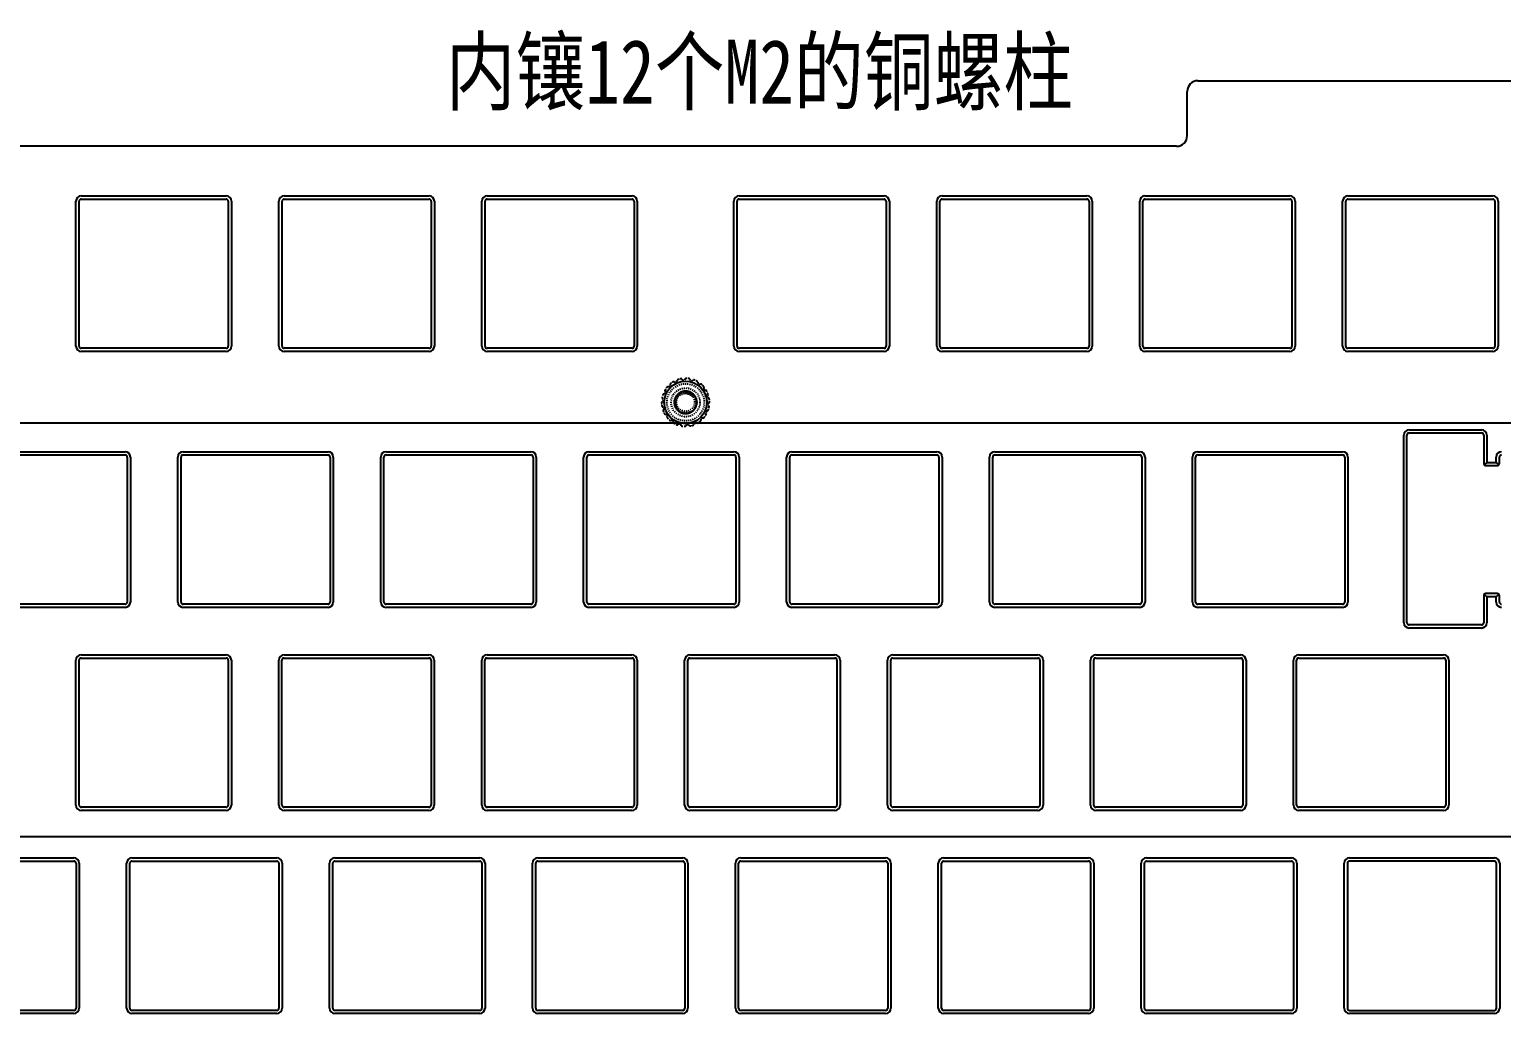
# Model space of a CAD drawing. Header units: inches. Extents: x 1416 to 2607, y 166 to 435.
# Drawn here: x 2365.8 to 2504, y 303.6 to 395.9 of the extents above; entities that cross this region are included whole.
import ezdxf

# ---------------------------------------------------------------- set-up
doc = ezdxf.new("R2010")
doc.units = ezdxf.units.IN
doc.header["$LTSCALE"] = 0.909449
doc.header["$MEASUREMENT"] = 0
doc.header["$PDMODE"] = 3
doc.header["$PDSIZE"] = 0.3125
doc.linetypes.add('HIDDEN', pattern=[0.2, 0.1, -0.1])
doc.linetypes.add('PHANTOM', pattern=[0.8, 0.45, -0.05, 0.1, -0.05, 0.1, -0.05])
doc.layers.get('0').update_dxf_attribs({"linetype": 'CONTINUOUS'})
doc.layers.get('Defpoints').update_dxf_attribs({"linetype": 'CONTINUOUS'})
for name, color, linetype in [('DEFAULT_2', 8, 'HIDDEN'), ('DEFAULT_3', 7, 'PHANTOM'), ('文字', 4, 'CONTINUOUS')]:
    doc.layers.add(name, color=color, linetype=linetype)
doc.styles.get("Standard").update_dxf_attribs({"font": 'txt', "width": 0.8})
doc.dimstyles.get("Standard").update_dxf_attribs({"dimtxt": 6, "dimasz": 4.5, "dimexe": 1, "dimexo": 1, "dimgap": 0.09, "dimtad": 0, "dimzin": 1, "dimdsep": 46, "dimtxsty": 'STANDARD', "dimcen": 0.09, "dimclrd": 5, "dimclre": 5, "dimclrt": 1, "dimadec": 0, "dimazin": 0, "dimtp": 0.01, "dimtm": 0.01, "dimtfac": 1, "dimtofl": 0, "dimtmove": 0, "dimatfit": 3, "dimfxl": 1, "dimtolj": 1, "dimtzin": 4, "dimarcsym": 0})

# ---------------------------------------------------------------- blocks, each defined once
blk = doc.blocks.new('*D7')
at = {"layer": 'DEFAULT_3', "color": 3, "linetype": 'ByBlock', "lineweight": -2}
for p, q in [((2161.4, 356.95), (2161.4, 359.95)), ((2555.53, 356.95), (2555.53, 359.95)), ((2161.4, 358.95), (2156.9, 358.95)), ((2551.03, 358.95), (2165.9, 358.95))]:
    blk.add_line(p, q, dxfattribs=at)
at = {"layer": 'DEFAULT_3', "color": 3, "linetype": 'ByBlock'}
for points in [[(2165.9, 359.7), (2165.9, 358.2), (2161.4, 358.95)], [(2551.03, 359.7), (2551.03, 358.2), (2555.53, 358.95)]]:
    blk.add_solid(points, dxfattribs=at)
at = {"layer": 'Defpoints', "color": 0, "linetype": 'ByBlock'}
for p in [(2555.53, 358.95), (2161.4, 355.95), (2555.53, 355.95)]:
    blk.add_point(p, dxfattribs=at)
at = {"layer": 'DEFAULT_3', "color": 3, "linetype": 'ByBlock', "insert": (2138.81, 358.95), "char_height": 6, "attachment_point": 5}
blk.add_mtext('\\A1;394.13%%P0.1', dxfattribs=at)
blk = doc.blocks.new('*D8')
at = {"layer": 'DEFAULT_3', "color": 3, "linetype": 'ByBlock', "lineweight": -2}
for p, q in [((2158.21, 321.95), (2158.21, 319.15)), ((2558.53, 321.95), (2558.53, 319.15)), ((2158.21, 320.15), (2153.71, 320.15)), ((2554.03, 320.15), (2162.71, 320.15))]:
    blk.add_line(p, q, dxfattribs=at)
at = {"layer": 'DEFAULT_3', "color": 3, "linetype": 'ByBlock'}
for points in [[(2162.71, 320.9), (2162.71, 319.4), (2158.21, 320.15)], [(2554.03, 320.9), (2554.03, 319.4), (2558.53, 320.15)]]:
    blk.add_solid(points, dxfattribs=at)
at = {"layer": 'Defpoints', "color": 0, "linetype": 'ByBlock'}
for p in [(2158.21, 322.95), (2558.53, 322.95), (2158.21, 320.15)]:
    blk.add_point(p, dxfattribs=at)
at = {"layer": 'DEFAULT_3', "color": 3, "linetype": 'ByBlock', "insert": (2135.62, 320.15), "char_height": 6, "attachment_point": 5}
blk.add_mtext('\\A1;400.32%%P0.1', dxfattribs=at)

msp = doc.modelspace()

# ---------------------------------------------------------------- linework, layer by layer
at = {"color": 7, "linetype": 'Continuous'}
for p, q in [((2474.532, 385.924), (2474.532, 390.075)), ((2475.532, 391.075), (2537.532, 391.075)), ((2473.532, 384.924), (2278.502, 384.924)), ((2370.711, 380.274), (2384.311, 380.274)), ((2389.761, 380.274), (2403.361, 380.274)), ((2408.811, 380.274), (2422.411, 380.274)), ((2432.469, 380.274), (2446.069, 380.274)), ((2451.519, 380.274), (2465.119, 380.274)), ((2470.569, 380.274), (2484.169, 380.274)), ((2489.619, 380.274), (2503.219, 380.274)), ((2370.211, 366.173), (2370.211, 379.774)), ((2370.511, 366.173), (2370.511, 379.774)), ((2370.711, 379.974), (2384.311, 379.974)), ((2384.511, 379.774), (2384.511, 366.173)), ((2384.811, 379.774), (2384.811, 366.173)), ((2389.261, 366.173), (2389.261, 379.774)), ((2389.561, 366.173), (2389.561, 379.774)), ((2389.761, 379.974), (2403.361, 379.974)), ((2403.561, 379.774), (2403.561, 366.173)), ((2403.861, 379.774), (2403.861, 366.173)), ((2408.311, 366.173), (2408.311, 379.774)), ((2408.611, 366.173), (2408.611, 379.774)), ((2408.811, 379.974), (2422.411, 379.974)), ((2422.611, 379.774), (2422.611, 366.173)), ((2422.911, 379.774), (2422.911, 366.173)), ((2431.969, 366.173), (2431.969, 379.774)), ((2432.269, 366.173), (2432.269, 379.774)), ((2432.469, 379.974), (2446.069, 379.974)), ((2446.269, 379.774), (2446.269, 366.173)), ((2446.569, 379.774), (2446.569, 366.173)), ((2451.019, 366.173), (2451.019, 379.774)), ((2451.319, 366.173), (2451.319, 379.774)), ((2451.519, 379.974), (2465.119, 379.974)), ((2465.319, 379.774), (2465.319, 366.173)), ((2465.619, 379.774), (2465.619, 366.173)), ((2470.069, 366.173), (2470.069, 379.774)), ((2470.369, 366.173), (2470.369, 379.774)), ((2470.569, 379.974), (2484.169, 379.974)), ((2484.369, 379.774), (2484.369, 366.173)), ((2484.669, 379.774), (2484.669, 366.173)), ((2489.119, 366.173), (2489.119, 379.774)), ((2489.419, 366.173), (2489.419, 379.774)), ((2489.619, 379.974), (2503.219, 379.974)), ((2503.419, 379.774), (2503.419, 366.173)), ((2503.719, 379.774), (2503.719, 366.173)), ((2384.311, 365.974), (2370.711, 365.974)), ((2384.311, 365.674), (2370.711, 365.674)), ((2403.361, 365.974), (2389.761, 365.974)), ((2403.361, 365.674), (2389.761, 365.674)), ((2422.411, 365.974), (2408.811, 365.974)), ((2422.411, 365.674), (2408.811, 365.674)), ((2446.069, 365.974), (2432.469, 365.974)), ((2446.069, 365.674), (2432.469, 365.674)), ((2465.119, 365.974), (2451.519, 365.974)), ((2465.119, 365.674), (2451.519, 365.674)), ((2484.169, 365.974), (2470.569, 365.974)), ((2484.169, 365.674), (2470.569, 365.674)), ((2503.219, 365.974), (2489.619, 365.974)), ((2503.219, 365.674), (2489.619, 365.674)), ((2495.364, 358.332), (2502.164, 358.332)), ((2495.364, 358.032), (2502.164, 358.032)), ((2494.864, 340.232), (2494.864, 357.832)), ((2495.164, 340.232), (2495.164, 357.832)), ((2502.364, 357.832), (2502.364, 355.174)), ((2502.664, 357.832), (2502.664, 355.274)), ((2361.222, 356.274), (2374.822, 356.274)), ((2361.222, 355.974), (2374.822, 355.974)), ((2375.022, 355.774), (2375.022, 342.173)), ((2375.322, 355.774), (2375.322, 342.173)), ((2379.772, 342.173), (2379.772, 355.774)), ((2380.072, 342.173), (2380.072, 355.774)), ((2380.272, 356.274), (2393.872, 356.274)), ((2380.272, 355.974), (2393.872, 355.974)), ((2394.072, 355.774), (2394.072, 342.173)), ((2394.372, 355.774), (2394.372, 342.173)), ((2398.822, 342.173), (2398.822, 355.774)), ((2399.122, 342.173), (2399.122, 355.774)), ((2399.322, 356.274), (2412.922, 356.274)), ((2399.322, 355.974), (2412.922, 355.974)), ((2413.122, 355.774), (2413.122, 342.173)), ((2413.422, 355.774), (2413.422, 342.173)), ((2417.872, 342.173), (2417.872, 355.774)), ((2418.172, 342.173), (2418.172, 355.774)), ((2418.372, 356.274), (2431.972, 356.274)), ((2418.372, 355.974), (2431.972, 355.974)), ((2432.172, 355.774), (2432.172, 342.173)), ((2432.472, 355.774), (2432.472, 342.173)), ((2436.922, 342.173), (2436.922, 355.774)), ((2437.222, 342.173), (2437.222, 355.774)), ((2437.422, 356.274), (2451.022, 356.274)), ((2437.422, 355.974), (2451.022, 355.974)), ((2451.222, 355.774), (2451.222, 342.173)), ((2451.522, 355.774), (2451.522, 342.173)), ((2455.972, 342.173), (2455.972, 355.774)), ((2456.272, 342.173), (2456.272, 355.774)), ((2456.472, 356.274), (2470.072, 356.274)), ((2456.472, 355.974), (2470.072, 355.974)), ((2470.272, 355.774), (2470.272, 342.173)), ((2470.572, 355.774), (2470.572, 342.173)), ((2475.022, 342.173), (2475.022, 355.774)), ((2475.322, 342.173), (2475.322, 355.774)), ((2475.522, 356.274), (2489.122, 356.274)), ((2475.522, 355.974), (2489.122, 355.974)), ((2489.322, 355.774), (2489.322, 342.173)), ((2489.622, 355.774), (2489.622, 342.173)), ((2502.664, 355.274), (2502.423, 355.032)), ((2502.664, 355.274), (2503.542, 355.274)), ((2503.542, 355.274), (2503.542, 355.774)), ((2503.542, 355.274), (2503.783, 355.032)), ((2503.842, 355.174), (2503.842, 355.774)), ((2502.564, 354.974), (2503.642, 354.974)), ((2502.364, 342.774), (2502.364, 340.232)), ((2502.664, 342.674), (2502.423, 342.915)), ((2503.642, 342.974), (2502.564, 342.974)), ((2503.542, 342.674), (2503.783, 342.915)), ((2503.842, 342.173), (2503.842, 342.774)), ((2374.822, 341.974), (2361.222, 341.974)), ((2374.822, 341.674), (2361.222, 341.674)), ((2393.872, 341.974), (2380.272, 341.974)), ((2393.872, 341.674), (2380.272, 341.674)), ((2412.922, 341.974), (2399.322, 341.974)), ((2412.922, 341.674), (2399.322, 341.674)), ((2431.972, 341.974), (2418.372, 341.974)), ((2431.972, 341.674), (2418.372, 341.674)), ((2451.022, 341.974), (2437.422, 341.974)), ((2451.022, 341.674), (2437.422, 341.674)), ((2470.072, 341.974), (2456.472, 341.974)), ((2470.072, 341.674), (2456.472, 341.674)), ((2489.122, 341.974), (2475.522, 341.974)), ((2489.122, 341.674), (2475.522, 341.674)), ((2503.542, 342.674), (2502.664, 342.674)), ((2502.664, 342.674), (2502.664, 340.232)), ((2503.542, 342.173), (2503.542, 342.674)), ((2502.164, 340.032), (2495.364, 340.032)), ((2502.164, 339.732), (2495.364, 339.732)), ((2370.702, 337.224), (2384.302, 337.224)), ((2389.752, 337.224), (2403.352, 337.224)), ((2408.802, 337.224), (2422.402, 337.224)), ((2427.852, 337.224), (2441.452, 337.224)), ((2446.902, 337.224), (2460.502, 337.224)), ((2465.952, 337.224), (2479.552, 337.224)), ((2485.002, 337.224), (2498.602, 337.224)), ((2370.202, 323.124), (2370.202, 336.724)), ((2370.502, 323.124), (2370.502, 336.724)), ((2370.702, 336.924), (2384.302, 336.924)), ((2384.502, 336.724), (2384.502, 323.124)), ((2384.802, 336.724), (2384.802, 323.124)), ((2389.252, 323.124), (2389.252, 336.724)), ((2389.552, 323.124), (2389.552, 336.724)), ((2389.752, 336.924), (2403.352, 336.924)), ((2403.552, 336.724), (2403.552, 323.124)), ((2403.852, 336.724), (2403.852, 323.124)), ((2408.302, 323.124), (2408.302, 336.724)), ((2408.602, 323.124), (2408.602, 336.724)), ((2408.802, 336.924), (2422.402, 336.924)), ((2422.602, 336.724), (2422.602, 323.124)), ((2422.902, 336.724), (2422.902, 323.124)), ((2427.352, 323.124), (2427.352, 336.724)), ((2427.652, 323.124), (2427.652, 336.724)), ((2427.852, 336.924), (2441.452, 336.924)), ((2441.652, 336.724), (2441.652, 323.124)), ((2441.952, 336.724), (2441.952, 323.124)), ((2446.402, 323.124), (2446.402, 336.724)), ((2446.702, 323.124), (2446.702, 336.724)), ((2446.902, 336.924), (2460.502, 336.924)), ((2460.702, 336.724), (2460.702, 323.124)), ((2461.002, 336.724), (2461.002, 323.124)), ((2465.452, 323.124), (2465.452, 336.724)), ((2465.752, 323.124), (2465.752, 336.724)), ((2465.952, 336.924), (2479.552, 336.924)), ((2479.752, 336.724), (2479.752, 323.124)), ((2480.052, 336.724), (2480.052, 323.124)), ((2484.502, 323.124), (2484.502, 336.724)), ((2484.802, 323.124), (2484.802, 336.724)), ((2485.002, 336.924), (2498.602, 336.924)), ((2498.802, 336.724), (2498.802, 323.124)), ((2499.102, 336.724), (2499.102, 323.124)), ((2384.302, 322.924), (2370.702, 322.924)), ((2384.302, 322.624), (2370.702, 322.624)), ((2403.352, 322.924), (2389.752, 322.924)), ((2403.352, 322.624), (2389.752, 322.624)), ((2422.402, 322.924), (2408.802, 322.924)), ((2422.402, 322.624), (2408.802, 322.624)), ((2441.452, 322.924), (2427.852, 322.924)), ((2441.452, 322.624), (2427.852, 322.624)), ((2460.502, 322.924), (2446.902, 322.924)), ((2460.502, 322.624), (2446.902, 322.624)), ((2479.552, 322.924), (2465.952, 322.924)), ((2479.552, 322.624), (2465.952, 322.624)), ((2498.602, 322.924), (2485.002, 322.924)), ((2498.602, 322.624), (2485.002, 322.624)), ((2356.417, 318.173), (2370.017, 318.173)), ((2356.417, 317.873), (2370.017, 317.873)), ((2375.467, 318.173), (2389.067, 318.173)), ((2375.467, 317.873), (2389.067, 317.873)), ((2394.517, 318.173), (2408.117, 318.173)), ((2394.517, 317.873), (2408.117, 317.873)), ((2413.567, 318.173), (2427.167, 318.173)), ((2413.567, 317.873), (2427.167, 317.873)), ((2432.617, 318.173), (2446.217, 318.173)), ((2432.617, 317.873), (2446.217, 317.873)), ((2451.667, 318.173), (2465.267, 318.173)), ((2451.667, 317.873), (2465.267, 317.873)), ((2470.717, 318.173), (2484.317, 318.173)), ((2470.717, 317.873), (2484.317, 317.873)), ((2489.767, 318.173), (2503.367, 318.173)), ((2503.367, 317.873), (2489.767, 317.873)), ((2370.217, 317.673), (2370.217, 304.073)), ((2370.517, 317.673), (2370.517, 304.073)), ((2374.967, 304.073), (2374.967, 317.673)), ((2375.267, 304.073), (2375.267, 317.673)), ((2389.267, 317.673), (2389.267, 304.073)), ((2389.567, 317.673), (2389.567, 304.073)), ((2394.017, 304.073), (2394.017, 317.673)), ((2394.317, 304.073), (2394.317, 317.673)), ((2408.317, 317.673), (2408.317, 304.073)), ((2408.617, 317.673), (2408.617, 304.073)), ((2413.067, 304.073), (2413.067, 317.673)), ((2413.367, 304.073), (2413.367, 317.673)), ((2427.367, 317.673), (2427.367, 304.073)), ((2427.667, 317.673), (2427.667, 304.073)), ((2432.117, 304.073), (2432.117, 317.673)), ((2432.417, 304.073), (2432.417, 317.673)), ((2446.417, 317.673), (2446.417, 304.073)), ((2446.717, 317.673), (2446.717, 304.073)), ((2451.167, 304.073), (2451.167, 317.673)), ((2451.467, 304.073), (2451.467, 317.673)), ((2465.467, 317.673), (2465.467, 304.073)), ((2465.767, 317.673), (2465.767, 304.073)), ((2470.217, 304.073), (2470.217, 317.673)), ((2470.517, 304.073), (2470.517, 317.673)), ((2484.517, 317.673), (2484.517, 304.073)), ((2484.817, 317.673), (2484.817, 304.073)), ((2489.267, 304.073), (2489.267, 317.673)), ((2489.567, 317.673), (2489.567, 304.073)), ((2503.567, 304.073), (2503.567, 317.673)), ((2503.867, 317.673), (2503.867, 304.073)), ((2370.017, 303.873), (2356.417, 303.873)), ((2370.017, 303.573), (2356.417, 303.573)), ((2389.067, 303.873), (2375.467, 303.873)), ((2389.067, 303.573), (2375.467, 303.573)), ((2408.117, 303.873), (2394.517, 303.873)), ((2408.117, 303.573), (2394.517, 303.573)), ((2427.167, 303.873), (2413.567, 303.873)), ((2427.167, 303.573), (2413.567, 303.573)), ((2446.217, 303.873), (2432.617, 303.873)), ((2446.217, 303.573), (2432.617, 303.573)), ((2465.267, 303.873), (2451.667, 303.873)), ((2465.267, 303.573), (2451.667, 303.573)), ((2484.317, 303.873), (2470.717, 303.873)), ((2484.317, 303.573), (2470.717, 303.573)), ((2489.767, 303.873), (2503.367, 303.873)), ((2503.367, 303.573), (2489.767, 303.573))]:
    msp.add_line(p, q, dxfattribs=at)
msp.add_circle((2427.441, 360.905), 2, dxfattribs=at)
for centre, radius, start, end in [((2475.532, 390.075), 1, 90, 180), ((2473.532, 385.924), 1, 270, 0), ((2370.711, 379.774), 0.5, 90.00009, 179.99991), ((2384.311, 379.774), 0.5, 0.00009, 89.99991), ((2389.761, 379.774), 0.5, 90.00009, 179.99991), ((2403.361, 379.774), 0.5, 0.00009, 89.99991), ((2408.811, 379.774), 0.5, 90.00009, 179.99991), ((2422.411, 379.774), 0.5, 0.00009, 89.99991), ((2432.469, 379.774), 0.5, 90.00009, 179.99991), ((2446.069, 379.774), 0.5, 0.00009, 89.99991), ((2451.519, 379.774), 0.5, 90.00009, 179.99991), ((2465.119, 379.774), 0.5, 0.00009, 89.99991), ((2470.569, 379.774), 0.5, 90.00009, 179.99991), ((2484.169, 379.774), 0.5, 0.00009, 89.99991), ((2489.619, 379.774), 0.5, 90.00009, 179.99991), ((2503.219, 379.774), 0.5, 0.00009, 89.99991), ((2370.711, 379.774), 0.2, 90.00013, 179.99965), ((2384.311, 379.774), 0.2, 0, 89.99965), ((2389.761, 379.774), 0.2, 90.00013, 179.99965), ((2403.361, 379.774), 0.2, 0, 89.99965), ((2408.811, 379.774), 0.2, 90.00013, 179.99965), ((2422.411, 379.774), 0.2, 0, 89.99965), ((2432.469, 379.774), 0.2, 90.00013, 179.99965), ((2446.069, 379.774), 0.2, 0, 89.99965), ((2451.519, 379.774), 0.2, 90.00013, 179.99965), ((2465.119, 379.774), 0.2, 0, 89.99965), ((2470.569, 379.774), 0.2, 90.00013, 179.99965), ((2484.169, 379.774), 0.2, 0, 89.99965), ((2489.619, 379.774), 0.2, 90.00013, 179.99965), ((2503.219, 379.774), 0.2, 0, 89.99965), ((2370.711, 366.173), 0.5, 180.00009, 269.99991), ((2370.711, 366.173), 0.2, 180.00013, 269.99965), ((2384.311, 366.173), 0.5, 270.00009, 359.99991), ((2384.311, 366.173), 0.2, 270.00013, 0), ((2389.761, 366.173), 0.5, 180.00009, 269.99991), ((2389.761, 366.173), 0.2, 180.00013, 269.99965), ((2403.361, 366.173), 0.5, 270.00009, 359.99991), ((2403.361, 366.173), 0.2, 270.00013, 0), ((2408.811, 366.173), 0.5, 180.00009, 269.99991), ((2408.811, 366.173), 0.2, 180.00013, 269.99965), ((2422.411, 366.173), 0.5, 270.00009, 359.99991), ((2422.411, 366.173), 0.2, 270.00013, 0), ((2432.469, 366.173), 0.5, 180.00009, 269.99991), ((2432.469, 366.173), 0.2, 180.00013, 269.99965), ((2446.069, 366.173), 0.5, 270.00009, 359.99991), ((2446.069, 366.173), 0.2, 270.00013, 0), ((2451.519, 366.173), 0.5, 180.00009, 269.99991), ((2451.519, 366.173), 0.2, 180.00013, 269.99965), ((2465.119, 366.173), 0.5, 270.00009, 359.99991), ((2465.119, 366.173), 0.2, 270.00013, 0), ((2470.569, 366.173), 0.5, 180.00009, 269.99991), ((2470.569, 366.173), 0.2, 180.00013, 269.99965), ((2484.169, 366.173), 0.5, 270.00009, 359.99991), ((2484.169, 366.173), 0.2, 270.00013, 0), ((2489.619, 366.173), 0.5, 180.00009, 269.99991), ((2489.619, 366.173), 0.2, 180.00013, 269.99965), ((2503.219, 366.173), 0.5, 270.00009, 359.99991), ((2503.219, 366.173), 0.2, 270.00013, 0), ((2495.364, 357.832), 0.5, 90.00009, 179.99991), ((2495.364, 357.832), 0.2, 90.00035, 180), ((2502.164, 357.832), 0.5, 0.00007, 89.99991), ((2502.164, 357.832), 0.2, 0.00035, 90), ((2374.822, 355.774), 0.5, 0.00009, 89.99991), ((2374.822, 355.774), 0.2, 0, 89.99965), ((2380.272, 355.774), 0.5, 90.00009, 179.99991), ((2380.272, 355.774), 0.2, 90.00013, 179.99965), ((2393.872, 355.774), 0.5, 0.00009, 89.99991), ((2393.872, 355.774), 0.2, 0, 89.99965), ((2399.322, 355.774), 0.5, 90.00009, 179.99991), ((2399.322, 355.774), 0.2, 90.00013, 179.99965), ((2412.922, 355.774), 0.5, 0.00009, 89.99991), ((2412.922, 355.774), 0.2, 0, 89.99965), ((2418.372, 355.774), 0.5, 90.00009, 179.99991), ((2418.372, 355.774), 0.2, 90.00013, 179.99965), ((2431.972, 355.774), 0.5, 0.00009, 89.99991), ((2431.972, 355.774), 0.2, 0, 89.99965), ((2437.422, 355.774), 0.5, 90.00009, 179.99991), ((2437.422, 355.774), 0.2, 90.00013, 179.99965), ((2451.022, 355.774), 0.5, 0.00009, 89.99991), ((2451.022, 355.774), 0.2, 0, 89.99965), ((2456.472, 355.774), 0.5, 90.00009, 179.99991), ((2456.472, 355.774), 0.2, 90.00013, 179.99965), ((2470.072, 355.774), 0.5, 0.00009, 89.99991), ((2470.072, 355.774), 0.2, 0, 89.99965), ((2475.522, 355.774), 0.5, 90.00009, 179.99991), ((2475.522, 355.774), 0.2, 90.00013, 179.99965), ((2489.122, 355.774), 0.5, 0.00009, 89.99991), ((2489.122, 355.774), 0.2, 0, 89.99965), ((2502.564, 355.174), 0.2, 180, 270), ((2504.042, 355.774), 0.5, 90.00009, 179.999), ((2503.642, 355.174), 0.2, 270, 0), ((2504.042, 355.774), 0.2, 90.00013, 179.99965), ((2502.564, 342.774), 0.2, 90, 180), ((2503.642, 342.774), 0.2, 0, 90), ((2374.822, 342.173), 0.5, 270.00009, 359.99991), ((2374.822, 342.173), 0.2, 270.00013, 0), ((2380.272, 342.173), 0.5, 180.00009, 269.99991), ((2380.272, 342.173), 0.2, 180.00013, 269.99965), ((2393.872, 342.173), 0.5, 270.00009, 359.99991), ((2393.872, 342.173), 0.2, 270.00013, 0), ((2399.322, 342.173), 0.5, 180.00009, 269.99991), ((2399.322, 342.173), 0.2, 180.00013, 269.99965), ((2412.922, 342.173), 0.5, 270.00009, 359.99991), ((2412.922, 342.173), 0.2, 270.00013, 0), ((2418.372, 342.173), 0.5, 180.00009, 269.99991), ((2418.372, 342.173), 0.2, 180.00013, 269.99965), ((2431.972, 342.173), 0.5, 270.00009, 359.99991), ((2431.972, 342.173), 0.2, 270.00013, 0), ((2437.422, 342.173), 0.5, 180.00009, 269.99991), ((2437.422, 342.173), 0.2, 180.00013, 269.99965), ((2451.022, 342.173), 0.5, 270.00009, 359.99991), ((2451.022, 342.173), 0.2, 270.00013, 0), ((2456.472, 342.173), 0.5, 180.00009, 269.99991), ((2456.472, 342.173), 0.2, 180.00013, 269.99965), ((2470.072, 342.173), 0.5, 270.00009, 359.99991), ((2470.072, 342.173), 0.2, 270.00013, 0), ((2475.522, 342.173), 0.5, 180.00009, 269.99991), ((2475.522, 342.173), 0.2, 180.00013, 269.99965), ((2489.122, 342.173), 0.5, 270.00009, 359.99991), ((2489.122, 342.173), 0.2, 270.00013, 0), ((2504.042, 342.173), 0.5, 180.00001, 269.99899), ((2504.042, 342.173), 0.2, 180.00013, 269.99965), ((2495.364, 340.232), 0.5, 180.00009, 269.99991), ((2495.364, 340.232), 0.2, 180.00035, 270), ((2502.164, 340.232), 0.5, 270.00009, 359.99999), ((2502.164, 340.232), 0.2, 270.00035, 0), ((2370.702, 336.724), 0.5, 90.00009, 179.99991), ((2384.302, 336.724), 0.5, 0.00009, 89.99991), ((2389.752, 336.724), 0.5, 90.00009, 179.99991), ((2403.352, 336.724), 0.5, 0.00009, 89.99991), ((2408.802, 336.724), 0.5, 90.00009, 179.99991), ((2422.402, 336.724), 0.5, 0.00009, 89.99991), ((2427.852, 336.724), 0.5, 90.00009, 179.99991), ((2441.452, 336.724), 0.5, 0.00009, 89.99991), ((2446.902, 336.724), 0.5, 90.00009, 179.99991), ((2460.502, 336.724), 0.5, 0.00009, 89.99991), ((2465.952, 336.724), 0.5, 90.00009, 179.99991), ((2479.552, 336.724), 0.5, 0.00009, 89.99991), ((2485.002, 336.724), 0.5, 90.00009, 179.99991), ((2498.602, 336.724), 0.5, 0.00009, 89.99991), ((2370.702, 336.724), 0.2, 90.00013, 179.99965), ((2384.302, 336.724), 0.2, 0, 89.99965), ((2389.752, 336.724), 0.2, 90.00013, 179.99965), ((2403.352, 336.724), 0.2, 0, 89.99965), ((2408.802, 336.724), 0.2, 90.00013, 179.99965), ((2422.402, 336.724), 0.2, 0, 89.99965), ((2427.852, 336.724), 0.2, 90.00013, 179.99965), ((2441.452, 336.724), 0.2, 0, 89.99965), ((2446.902, 336.724), 0.2, 90.00013, 179.99965), ((2460.502, 336.724), 0.2, 0, 89.99965), ((2465.952, 336.724), 0.2, 90.00013, 179.99965), ((2479.552, 336.724), 0.2, 0, 89.99965), ((2485.002, 336.724), 0.2, 90.00013, 179.99965), ((2498.602, 336.724), 0.2, 0, 89.99965), ((2370.702, 323.124), 0.5, 180.00009, 269.99991), ((2370.702, 323.124), 0.2, 180.00013, 269.99965), ((2384.302, 323.124), 0.5, 270.00009, 359.99991), ((2384.302, 323.124), 0.2, 270.00013, 0), ((2389.752, 323.124), 0.5, 180.00009, 269.99991), ((2389.752, 323.124), 0.2, 180.00013, 269.99965), ((2403.352, 323.124), 0.5, 270.00009, 359.99991), ((2403.352, 323.124), 0.2, 270.00013, 0), ((2408.802, 323.124), 0.5, 180.00009, 269.99991), ((2408.802, 323.124), 0.2, 180.00013, 269.99965), ((2422.402, 323.124), 0.5, 270.00009, 359.99991), ((2422.402, 323.124), 0.2, 270.00013, 0), ((2427.852, 323.124), 0.5, 180.00009, 269.99991), ((2427.852, 323.124), 0.2, 180.00013, 269.99965), ((2441.452, 323.124), 0.5, 270.00009, 359.99991), ((2441.452, 323.124), 0.2, 270.00013, 0), ((2446.902, 323.124), 0.5, 180.00009, 269.99991), ((2446.902, 323.124), 0.2, 180.00013, 269.99965), ((2460.502, 323.124), 0.5, 270.00009, 359.99991), ((2460.502, 323.124), 0.2, 270.00013, 0), ((2465.952, 323.124), 0.5, 180.00009, 269.99991), ((2465.952, 323.124), 0.2, 180.00013, 269.99965), ((2479.552, 323.124), 0.5, 270.00009, 359.99991), ((2479.552, 323.124), 0.2, 270.00013, 0), ((2485.002, 323.124), 0.5, 180.00009, 269.99991), ((2485.002, 323.124), 0.2, 180.00013, 269.99965), ((2498.602, 323.124), 0.5, 270.00009, 359.99991), ((2498.602, 323.124), 0.2, 270.00013, 0), ((2370.017, 317.673), 0.5, 0.00009, 89.99991), ((2370.017, 317.673), 0.2, 0, 89.99965), ((2375.467, 317.673), 0.5, 90.00009, 179.99991), ((2375.467, 317.673), 0.2, 90.00013, 179.99965), ((2389.067, 317.673), 0.5, 0.00009, 89.99991), ((2389.067, 317.673), 0.2, 0, 89.99965), ((2394.517, 317.673), 0.5, 90.00009, 179.99991), ((2394.517, 317.673), 0.2, 90.00013, 179.99965), ((2408.117, 317.673), 0.5, 0.00009, 89.99991), ((2408.117, 317.673), 0.2, 0, 89.99965), ((2413.567, 317.673), 0.5, 90.00009, 179.99991), ((2413.567, 317.673), 0.2, 90.00013, 179.99965), ((2427.167, 317.673), 0.5, 0.00009, 89.99991), ((2427.167, 317.673), 0.2, 0, 89.99965), ((2432.617, 317.673), 0.5, 90.00009, 179.99991), ((2432.617, 317.673), 0.2, 90.00013, 179.99965), ((2446.217, 317.673), 0.5, 0.00009, 89.99991), ((2446.217, 317.673), 0.2, 0, 89.99965), ((2451.667, 317.673), 0.5, 90.00009, 179.99991), ((2451.667, 317.673), 0.2, 90.00013, 179.99965), ((2465.267, 317.673), 0.5, 0.00009, 89.99991), ((2465.267, 317.673), 0.2, 0, 89.99965), ((2470.717, 317.673), 0.5, 90.00009, 179.99991), ((2470.717, 317.673), 0.2, 90.00013, 179.99965), ((2484.317, 317.673), 0.5, 0.00009, 89.99991), ((2484.317, 317.673), 0.2, 0, 89.99965), ((2489.767, 317.673), 0.5, 90.00009, 179.99991), ((2489.767, 317.673), 0.2, 90, 180), ((2503.367, 317.673), 0.5, 0.00009, 89.99991), ((2503.367, 317.673), 0.2, 0, 90), ((2370.017, 304.073), 0.5, 270.00009, 359.99991), ((2370.017, 304.073), 0.2, 270.00013, 0), ((2375.467, 304.073), 0.5, 180.00009, 269.99991), ((2375.467, 304.073), 0.2, 180.00013, 269.99965), ((2389.067, 304.073), 0.5, 270.00009, 359.99991), ((2389.067, 304.073), 0.2, 270.00013, 0), ((2394.517, 304.073), 0.5, 180.00009, 269.99991), ((2394.517, 304.073), 0.2, 180.00013, 269.99965), ((2408.117, 304.073), 0.5, 270.00009, 359.99991), ((2408.117, 304.073), 0.2, 270.00013, 0), ((2413.567, 304.073), 0.5, 180.00009, 269.99991), ((2413.567, 304.073), 0.2, 180.00013, 269.99965), ((2427.167, 304.073), 0.5, 270.00009, 359.99991), ((2427.167, 304.073), 0.2, 270.00013, 0), ((2432.617, 304.073), 0.5, 180.00009, 269.99991), ((2432.617, 304.073), 0.2, 180.00013, 269.99965), ((2446.217, 304.073), 0.5, 270.00009, 359.99991), ((2446.217, 304.073), 0.2, 270.00013, 0), ((2451.667, 304.073), 0.5, 180.00009, 269.99991), ((2451.667, 304.073), 0.2, 180.00013, 269.99965), ((2465.267, 304.073), 0.5, 270.00009, 359.99991), ((2465.267, 304.073), 0.2, 270.00013, 0), ((2470.717, 304.073), 0.5, 180.00009, 269.99991), ((2470.717, 304.073), 0.2, 180.00013, 269.99965), ((2484.317, 304.073), 0.5, 270.00009, 359.99991), ((2484.317, 304.073), 0.2, 270.00013, 0), ((2489.767, 304.073), 0.5, 180.00009, 269.99991), ((2489.767, 304.073), 0.2, 180, 270), ((2503.367, 304.073), 0.2, 270, 0), ((2503.367, 304.073), 0.5, 270.00009, 359.99991)]:
    msp.add_arc(centre, radius, start, end, dxfattribs=at)
at = {"layer": 'DEFAULT_2', "color": 8, "linetype": 'HIDDEN'}
for p, q in [((2425.894, 362.353), (2425.764, 362.352)), ((2425.994, 362.582), (2425.993, 362.452)), ((2426.36, 362.838), (2426.482, 362.795)), ((2426.609, 362.854), (2426.655, 362.976)), ((2427.086, 363.091), (2427.187, 363.009)), ((2427.326, 363.021), (2427.411, 363.12)), ((2427.855, 363.081), (2427.922, 362.969)), ((2428.057, 362.933), (2428.17, 362.996)), ((2428.575, 362.808), (2428.599, 362.68)), ((2428.713, 362.6), (2428.841, 362.621)), ((2429.157, 362.305), (2429.136, 362.177)), ((2425.226, 360.935), (2425.325, 361.02)), ((2425.337, 361.159), (2425.255, 361.26)), ((2425.37, 361.691), (2425.492, 361.737)), ((2425.551, 361.863), (2425.508, 361.986)), ((2427.441, 361.755), (2427.441, 361.952)), ((2429.216, 362.063), (2429.344, 362.039)), ((2429.532, 361.634), (2429.469, 361.521)), ((2429.505, 361.386), (2429.617, 361.319)), ((2429.656, 360.875), (2429.557, 360.79)), ((2425.377, 360.424), (2425.265, 360.49)), ((2425.349, 360.176), (2425.413, 360.289)), ((2425.666, 359.747), (2425.538, 359.771)), ((2425.725, 359.505), (2425.746, 359.633)), ((2426.755, 360.113), (2426.884, 360.263)), ((2427.943, 359.986), (2427.848, 360.159)), ((2428.888, 359.228), (2428.889, 359.358)), ((2428.988, 359.457), (2429.118, 359.458)), ((2429.331, 359.946), (2429.374, 359.824)), ((2429.512, 360.119), (2429.39, 360.073)), ((2429.545, 360.651), (2429.627, 360.55)), ((2426.169, 359.21), (2426.041, 359.189)), ((2426.307, 359.002), (2426.283, 359.13)), ((2426.825, 358.877), (2426.712, 358.813)), ((2427.026, 358.729), (2426.96, 358.841)), ((2427.556, 358.789), (2427.471, 358.69)), ((2427.796, 358.719), (2427.695, 358.801)), ((2428.273, 358.956), (2428.227, 358.834)), ((2428.522, 358.972), (2428.399, 359.015))]:
    msp.add_line(p, q, dxfattribs=at)
for radius in [1.75, 1.35, 0.85]:
    msp.add_circle((2427.441, 360.905), radius, dxfattribs=at)
for centre, radius, start, end in [((2427.441, 360.905), 2.25, 141.21228, 148.78772), ((2425.765, 362.252), 0.1, 90.68927, 141.21228), ((2425.893, 362.453), 0.1, 270.68927, 359.31073), ((2426.094, 362.581), 0.1, 128.78772, 179.31073), ((2427.441, 360.905), 2.25, 121.21228, 128.78772), ((2426.327, 362.744), 0.1, 70.68927, 121.21228), ((2426.516, 362.89), 0.1, 250.68927, 339.31073), ((2426.748, 362.94), 0.1, 108.78772, 159.31073), ((2427.441, 360.905), 2.25, 101.21228, 108.78772), ((2427.023, 363.014), 0.1, 50.68927, 101.21228), ((2427.25, 363.086), 0.1, 230.68927, 319.31073), ((2427.486, 363.054), 0.1, 88.78772, 139.31073), ((2427.441, 360.905), 2.25, 81.21228, 88.78772), ((2427.769, 363.03), 0.1, 30.68927, 81.21228), ((2428.008, 363.02), 0.1, 210.68927, 299.31073), ((2428.219, 362.909), 0.1, 68.78772, 119.31073), ((2427.441, 360.905), 2.25, 61.21228, 68.78772), ((2428.476, 362.789), 0.1, 10.68927, 61.21228), ((2428.697, 362.699), 0.1, 190.68927, 279.31073), ((2428.857, 362.522), 0.1, 48.78772, 99.31073), ((2427.441, 360.905), 2.25, 41.21228, 48.78772), ((2429.058, 362.321), 0.1, 350.68927, 41.21228), ((2429.235, 362.161), 0.1, 170.68927, 259.31073), ((2425.291, 360.859), 0.1, 130.68927, 181.21228), ((2427.441, 360.905), 2.25, 181.21228, 188.78772), ((2425.332, 361.323), 0.1, 168.78772, 219.31073), ((2427.441, 360.905), 2.25, 161.21228, 168.78772), ((2425.405, 361.597), 0.1, 110.68927, 161.21228), ((2425.26, 361.096), 0.1, 310.68927, 39.31073), ((2425.456, 361.83), 0.1, 290.68927, 19.31073), ((2425.602, 362.019), 0.1, 148.78772, 199.31073), ((2427.653, 360.757), 0.825, 53.61017, 58.46732), ((2429.325, 361.94), 0.1, 28.78772, 79.31073), ((2427.441, 360.905), 2.25, 21.21228, 28.78772), ((2429.556, 361.472), 0.1, 150.68927, 239.31073), ((2429.622, 360.714), 0.1, 130.68927, 219.31073), ((2429.445, 361.683), 0.1, 330.68927, 21.21228), ((2429.566, 361.233), 0.1, 8.78772, 59.31073), ((2429.59, 360.95), 0.1, 310.68927, 1.21228), ((2427.441, 360.905), 2.25, 1.21228, 8.78772), ((2425.316, 360.576), 0.1, 188.78772, 239.31073), ((2425.437, 360.127), 0.1, 150.68927, 201.21228), ((2427.441, 360.905), 2.25, 201.21228, 208.78772), ((2425.326, 360.338), 0.1, 330.68927, 59.31073), ((2425.557, 359.87), 0.1, 208.78772, 259.31073), ((2425.647, 359.649), 0.1, 350.68927, 79.31073), ((2425.824, 359.488), 0.1, 170.68927, 221.21228), ((2427.441, 360.905), 2.25, 221.21228, 228.78772), ((2428.989, 359.357), 0.1, 90.68927, 179.31073), ((2429.117, 359.558), 0.1, 270.68927, 321.21228), ((2427.441, 360.905), 2.25, 321.21228, 328.78772), ((2429.426, 359.98), 0.1, 110.68927, 199.31073), ((2429.28, 359.791), 0.1, 328.78772, 19.31073), ((2429.476, 360.213), 0.1, 290.68927, 341.21228), ((2427.441, 360.905), 2.25, 341.21228, 348.78772), ((2429.55, 360.487), 0.1, 348.78772, 39.31073), ((2426.024, 359.288), 0.1, 228.78772, 279.31073), ((2426.185, 359.111), 0.1, 10.68927, 99.31073), ((2426.406, 359.021), 0.1, 190.68927, 241.21228), ((2427.441, 360.905), 2.25, 241.21228, 248.78772), ((2426.663, 358.901), 0.1, 248.78772, 299.31073), ((2426.874, 358.79), 0.1, 30.68927, 119.31073), ((2427.112, 358.78), 0.1, 210.68927, 261.21228), ((2427.441, 360.905), 2.25, 261.21228, 268.78772), ((2427.395, 358.755), 0.1, 268.78772, 319.31073), ((2427.632, 358.724), 0.1, 50.68927, 139.31073), ((2427.859, 358.796), 0.1, 230.68927, 281.21228), ((2427.441, 360.905), 2.25, 281.21228, 288.78772), ((2428.133, 358.869), 0.1, 288.78772, 339.31073), ((2428.366, 358.92), 0.1, 70.68927, 159.31073), ((2428.555, 359.066), 0.1, 250.68927, 301.21228), ((2427.441, 360.905), 2.25, 301.21228, 308.78772), ((2428.788, 359.229), 0.1, 308.78772, 359.31073)]:
    msp.add_arc(centre, radius, start, end, dxfattribs=at)
for points, knots in [([(2427.441, 361.952), (2427.442, 361.953), (2427.443, 361.952), (2427.445, 361.952), (2427.448, 361.952), (2427.451, 361.952), (2427.454, 361.952), (2427.46, 361.952), (2427.468, 361.952), (2427.477, 361.952), (2427.486, 361.951), (2427.498, 361.951), (2427.513, 361.95), (2427.531, 361.949), (2427.555, 361.946), (2427.585, 361.943), (2427.62, 361.937), (2427.668, 361.928), (2427.726, 361.914), (2427.795, 361.892), (2427.862, 361.865), (2427.927, 361.834), (2428.011, 361.786), (2428.109, 361.716), (2428.214, 361.617), (2428.304, 361.504), (2428.403, 361.338), (2428.483, 361.109), (2428.498, 360.818), (2428.435, 360.533), (2428.296, 360.277), (2428.093, 360.068), (2427.84, 359.923), (2427.558, 359.85), (2427.267, 359.859), (2427.035, 359.931), (2426.866, 360.025), (2426.713, 360.141), (2426.585, 360.288), (2426.491, 360.456), (2426.438, 360.591), (2426.405, 360.732), (2426.391, 360.876), (2426.396, 361.02), (2426.422, 361.162), (2426.467, 361.3), (2426.531, 361.43), (2426.611, 361.55), (2426.708, 361.658), (2426.818, 361.751), (2426.94, 361.829), (2427.072, 361.889), (2427.257, 361.944), (2427.451, 361.96), (2427.642, 361.937), (2427.828, 361.887), (2428.002, 361.799), (2428.152, 361.679), (2428.285, 361.539), (2428.412, 361.331), (2428.492, 361.051), (2428.491, 360.76), (2428.413, 360.479), (2428.26, 360.231), (2428.046, 360.033), (2427.786, 359.902), (2427.5, 359.845), (2427.21, 359.87), (2426.937, 359.971), (2426.702, 360.144), (2426.552, 360.336), (2426.468, 360.509), (2426.408, 360.692), (2426.386, 360.885), (2426.404, 361.077), (2426.449, 361.264), (2426.532, 361.441), (2426.648, 361.595), (2426.75, 361.697), (2426.866, 361.784), (2426.992, 361.855), (2427.126, 361.908), (2427.267, 361.941), (2427.411, 361.955), (2427.556, 361.949), (2427.698, 361.924), (2427.835, 361.879), (2427.965, 361.815), (2428.085, 361.735), (2428.194, 361.639), (2428.318, 361.492), (2428.411, 361.32), (2428.466, 361.136), (2428.495, 360.945), (2428.482, 360.703), (2428.388, 360.427), (2428.222, 360.188), (2427.998, 360.001), (2427.731, 359.885), (2427.442, 359.844), (2427.154, 359.884), (2426.886, 360), (2426.662, 360.186), (2426.495, 360.425), (2426.4, 360.7), (2426.383, 360.991), (2426.426, 361.181), (2426.46, 361.271)], [0, 0, 0, 0, 0.0001196, 0.0002409, 0.0003634, 0.0004858, 0.0007304, 0.000975, 0.0014644, 0.0019538, 0.0024431, 0.0029325, 0.0039112, 0.00489, 0.0058687, 0.0078261, 0.0097835, 0.0117408, 0.015655, 0.0195692, 0.0234834, 0.0273977, 0.0313119, 0.0391358, 0.0469595, 0.0547833, 0.0626074, 0.078218, 0.0938289, 0.1094398, 0.1250504, 0.1406616, 0.1562718, 0.1718833, 0.1874931, 0.2031048, 0.2109284, 0.2187523, 0.2343641, 0.2421878, 0.2500116, 0.2578357, 0.2656597, 0.2734834, 0.2813072, 0.2891313, 0.2969553, 0.3047791, 0.3126028, 0.3204268, 0.3282509, 0.3360747, 0.3438984, 0.3595103, 0.3673341, 0.3751578, 0.3907695, 0.3985935, 0.4064171, 0.4220287, 0.4376387, 0.4532501, 0.4688604, 0.4844715, 0.5000823, 0.515693, 0.5313041, 0.5469145, 0.5625258, 0.5781358, 0.5937474, 0.6015711, 0.609395, 0.6250068, 0.6328304, 0.6406543, 0.6562661, 0.6640898, 0.6719136, 0.6797377, 0.6875617, 0.6953854, 0.7032092, 0.7110333, 0.7188573, 0.7266811, 0.7345048, 0.7423288, 0.7501529, 0.7579768, 0.7658004, 0.7814122, 0.7892361, 0.7970598, 0.8126714, 0.8282813, 0.8438927, 0.8595029, 0.8751142, 0.8907247, 0.9063356, 0.9219466, 0.9375571, 0.9531683, 0.9687786, 0.9843901, 1, 1, 1, 1]), ([(2426.755, 360.113), (2426.827, 360.051), (2426.991, 359.944), (2427.269, 359.859), (2427.56, 359.85), (2427.842, 359.923), (2428.095, 360.069), (2428.297, 360.279), (2428.436, 360.535), (2428.498, 360.82), (2428.482, 361.111), (2428.386, 361.386), (2428.22, 361.625), (2427.994, 361.81), (2427.772, 361.907), (2427.583, 361.946), (2427.391, 361.959), (2427.198, 361.932), (2427.017, 361.867), (2426.889, 361.799), (2426.771, 361.715), (2426.666, 361.615), (2426.576, 361.502), (2426.502, 361.377), (2426.447, 361.244), (2426.409, 361.104), (2426.391, 360.961), (2426.394, 360.816), (2426.416, 360.673), (2426.458, 360.534), (2426.518, 360.403), (2426.621, 360.24), (2426.758, 360.101), (2426.917, 359.994), (2427.09, 359.91), (2427.28, 359.862), (2427.472, 359.854), (2427.664, 359.873), (2427.895, 359.947), (2428.139, 360.106), (2428.33, 360.327), (2428.454, 360.59), (2428.501, 360.878), (2428.469, 361.167), (2428.358, 361.437), (2428.18, 361.667), (2427.944, 361.838), (2427.671, 361.941), (2427.381, 361.964), (2427.142, 361.917), (2426.965, 361.842), (2426.8, 361.743), (2426.656, 361.611), (2426.545, 361.454), (2426.456, 361.283), (2426.403, 361.095), (2426.39, 360.903), (2426.4, 360.759), (2426.43, 360.617), (2426.479, 360.481), (2426.546, 360.353), (2426.631, 360.236), (2426.731, 360.131), (2426.844, 360.04), (2426.968, 359.966), (2427.101, 359.91), (2427.241, 359.873), (2427.385, 359.856), (2427.529, 359.858), (2427.72, 359.887), (2427.902, 359.956), (2428.065, 360.059), (2428.211, 360.184), (2428.36, 360.376), (2428.47, 360.646), (2428.501, 360.936), (2428.453, 361.223), (2428.328, 361.486), (2428.137, 361.706), (2427.892, 361.865), (2427.614, 361.952), (2427.323, 361.959), (2427.04, 361.888), (2426.788, 361.741), (2426.585, 361.532), (2426.493, 361.361), (2426.46, 361.271)], [0, 0, 0, 0, 0.0156071, 0.0312233, 0.0468348, 0.0624501, 0.0780626, 0.0936765, 0.1092904, 0.1249029, 0.1405181, 0.1561292, 0.1717457, 0.1873555, 0.202973, 0.2107948, 0.2186197, 0.234238, 0.24206, 0.2498842, 0.2577122, 0.2655392, 0.2733616, 0.281185, 0.2890127, 0.2968402, 0.3046633, 0.312486, 0.3203132, 0.3281411, 0.3359649, 0.3437871, 0.3594057, 0.3672302, 0.3750521, 0.39067, 0.3984953, 0.4063171, 0.4219341, 0.4375446, 0.4531604, 0.4687722, 0.4843868, 0.5, 0.5156132, 0.5312278, 0.5468396, 0.5624554, 0.5780659, 0.5936829, 0.6015047, 0.60933, 0.6249479, 0.6327698, 0.6405943, 0.6562129, 0.6640351, 0.6718589, 0.6796868, 0.687514, 0.6953367, 0.7031598, 0.7109873, 0.718815, 0.7266384, 0.7344608, 0.7422878, 0.7501158, 0.75794, 0.765762, 0.7813803, 0.7892052, 0.797027, 0.8126445, 0.8282543, 0.8438708, 0.8594819, 0.8750971, 0.8907096, 0.9063235, 0.9219374, 0.9375499, 0.9531652, 0.9687767, 0.9843929, 1, 1, 1, 1]), ([(2427.943, 359.986), (2428.027, 360.032), (2428.184, 360.147), (2428.361, 360.378), (2428.471, 360.648), (2428.501, 360.938), (2428.453, 361.225), (2428.327, 361.488), (2428.135, 361.708), (2427.89, 361.866), (2427.612, 361.952), (2427.32, 361.959), (2427.038, 361.887), (2426.787, 361.74), (2426.617, 361.565), (2426.515, 361.402), (2426.436, 361.226), (2426.394, 361.036), (2426.392, 360.843), (2426.41, 360.7), (2426.448, 360.56), (2426.505, 360.427), (2426.579, 360.303), (2426.67, 360.191), (2426.776, 360.092), (2426.894, 360.008), (2427.022, 359.941), (2427.159, 359.893), (2427.3, 359.864), (2427.445, 359.854), (2427.589, 359.864), (2427.777, 359.905), (2427.955, 359.984), (2428.112, 360.096), (2428.251, 360.229), (2428.361, 360.39), (2428.436, 360.567), (2428.485, 360.753), (2428.498, 360.996), (2428.434, 361.28), (2428.293, 361.536), (2428.09, 361.745), (2427.837, 361.889), (2427.554, 361.96), (2427.263, 361.95), (2426.985, 361.863), (2426.742, 361.702), (2426.551, 361.482), (2426.428, 361.218), (2426.388, 360.978), (2426.397, 360.786), (2426.432, 360.597), (2426.506, 360.416), (2426.614, 360.257), (2426.743, 360.114), (2426.9, 359.999), (2427.075, 359.919), (2427.214, 359.879), (2427.357, 359.858), (2427.502, 359.856), (2427.646, 359.874), (2427.785, 359.912), (2427.918, 359.969), (2428.042, 360.043), (2428.155, 360.134), (2428.254, 360.239), (2428.338, 360.358), (2428.404, 360.486), (2428.453, 360.622), (2428.492, 360.811), (2428.491, 361.006), (2428.451, 361.194), (2428.386, 361.375), (2428.258, 361.582), (2428.043, 361.779), (2427.782, 361.909), (2427.496, 361.965), (2427.206, 361.939), (2426.933, 361.837), (2426.699, 361.663), (2426.52, 361.433), (2426.43, 361.207), (2426.396, 361.018), (2426.39, 360.873), (2426.405, 360.729), (2426.433, 360.612), (2426.466, 360.521), (2426.494, 360.455), (2426.527, 360.391), (2426.559, 360.339), (2426.586, 360.3), (2426.607, 360.271), (2426.629, 360.242), (2426.653, 360.215), (2426.673, 360.192), (2426.689, 360.175), (2426.702, 360.162), (2426.713, 360.152), (2426.722, 360.144), (2426.728, 360.137), (2426.735, 360.131), (2426.74, 360.126), (2426.745, 360.122), (2426.749, 360.119), (2426.751, 360.116), (2426.755, 360.115), (2426.755, 360.113)], [0, 0, 0, 0, 0.0156101, 0.0312218, 0.0468322, 0.0624437, 0.0780544, 0.0936655, 0.1092767, 0.1248874, 0.1404988, 0.1561093, 0.1717209, 0.187331, 0.2029429, 0.2107666, 0.2185906, 0.2342026, 0.2420264, 0.2498504, 0.2576746, 0.2654987, 0.2733225, 0.2811464, 0.2889705, 0.2967947, 0.3046186, 0.3124424, 0.3202665, 0.3280907, 0.3359146, 0.3437384, 0.3593505, 0.3671745, 0.3749982, 0.3906102, 0.3984342, 0.406258, 0.4218698, 0.43748, 0.4530916, 0.4687021, 0.4843134, 0.4999244, 0.5155353, 0.5311466, 0.5467572, 0.5623687, 0.577979, 0.5935908, 0.6014145, 0.6092385, 0.6248505, 0.6326742, 0.6404983, 0.6561103, 0.6639341, 0.671758, 0.6795822, 0.6874063, 0.6952302, 0.703054, 0.7108782, 0.7187023, 0.7265262, 0.7343501, 0.7421742, 0.7499983, 0.7578223, 0.7656461, 0.7812581, 0.7890821, 0.7969059, 0.8125177, 0.8281278, 0.8437395, 0.8593499, 0.8749613, 0.8905721, 0.9061832, 0.9217943, 0.9374051, 0.9452292, 0.9530532, 0.9608765, 0.9686993, 0.9726127, 0.9765261, 0.9804394, 0.9843525, 0.9863094, 0.9882662, 0.9902231, 0.9921799, 0.9941367, 0.9951152, 0.9960936, 0.997072, 0.9975612, 0.9980504, 0.9985398, 0.999029, 0.9992735, 0.999518, 0.9997628, 1, 1, 1, 1]), ([(2428.142, 361.422), (2428.091, 361.497), (2427.996, 361.599), (2427.844, 361.701), (2427.719, 361.759), (2427.587, 361.797), (2427.45, 361.815), (2427.312, 361.812), (2427.177, 361.788), (2427.046, 361.744), (2426.924, 361.681), (2426.812, 361.602), (2426.713, 361.506), (2426.629, 361.397), (2426.561, 361.277), (2426.511, 361.149), (2426.481, 361.014), (2426.47, 360.877), (2426.478, 360.74), (2426.505, 360.605), (2426.566, 360.432), (2426.688, 360.235), (2426.857, 360.078), (2427.015, 359.984), (2427.142, 359.93), (2427.274, 359.894), (2427.411, 359.875), (2427.525, 359.875), (2427.616, 359.884), (2427.684, 359.896), (2427.74, 359.909), (2427.784, 359.922), (2427.816, 359.933), (2427.843, 359.942), (2427.865, 359.95), (2427.881, 359.957), (2427.896, 359.964), (2427.912, 359.971), (2427.928, 359.977), (2427.937, 359.984), (2427.943, 359.986)], [0, 0, 0, 0, 0.0623129, 0.0935638, 0.1248154, 0.1560699, 0.1873257, 0.2185815, 0.249838, 0.2810971, 0.3123574, 0.3436177, 0.3748787, 0.406142, 0.4374065, 0.4686711, 0.499936, 0.531203, 0.5624714, 0.5937398, 0.625008, 0.6874029, 0.7497976, 0.7810708, 0.8123456, 0.8436194, 0.8748901, 0.9061587, 0.9218016, 0.9374445, 0.9530874, 0.9609096, 0.9687322, 0.9765554, 0.9804669, 0.9843776, 0.9882876, 0.9921997, 0.9961098, 1, 1, 1, 1]), ([(2427.467, 361.755), (2427.532, 361.754), (2427.662, 361.739), (2427.846, 361.672), (2428.011, 361.566), (2428.102, 361.473), (2428.142, 361.422)], [0, 0, 0, 0, 0.2500124, 0.4999879, 0.7499808, 1, 1, 1, 1])]:
    msp.add_open_spline(points, degree=3, knots=knots, dxfattribs=at)

# ---------------------------------------------------------------- texts
at = {"layer": '文字', "lineweight": 0, "insert": (2404.92, 394.935), "char_height": 6, "width": 98.60204, "attachment_point": 1}
msp.add_mtext('{\\fSimSun|b0|i0|c134|p54;\\C3;内镶12个M2的铜螺柱}', dxfattribs=at)

# ---------------------------------------------------------------- dimensions: what is measured, and where the dimension line sits
at = {"layer": 'DEFAULT_3', "linetype": 'ByBlock'}
for base, p1, p2, picture, middle in [((2555.532, 358.947), (2161.402, 355.945), (2555.532, 355.945), '*D7', (2138.812, 358.947)), ((2158.212, 320.152), (2558.532, 322.945), (2158.212, 322.945), '*D8', (2135.622, 320.152))]:
    dim = msp.add_linear_dim(base=base, p1=p1, p2=p2, text='<>%%P0.1', dimstyle='STANDARD', override={"dimclrd": 3, "dimclre": 3, "dimclrt": 3, "dimtfillclr": 256}, dxfattribs=at)
    dim.commit()
    dim.dimension.update_dxf_attribs({"geometry": picture, "text_midpoint": middle, "dimtype": 160})

doc.saveas('drawing.dxf')
